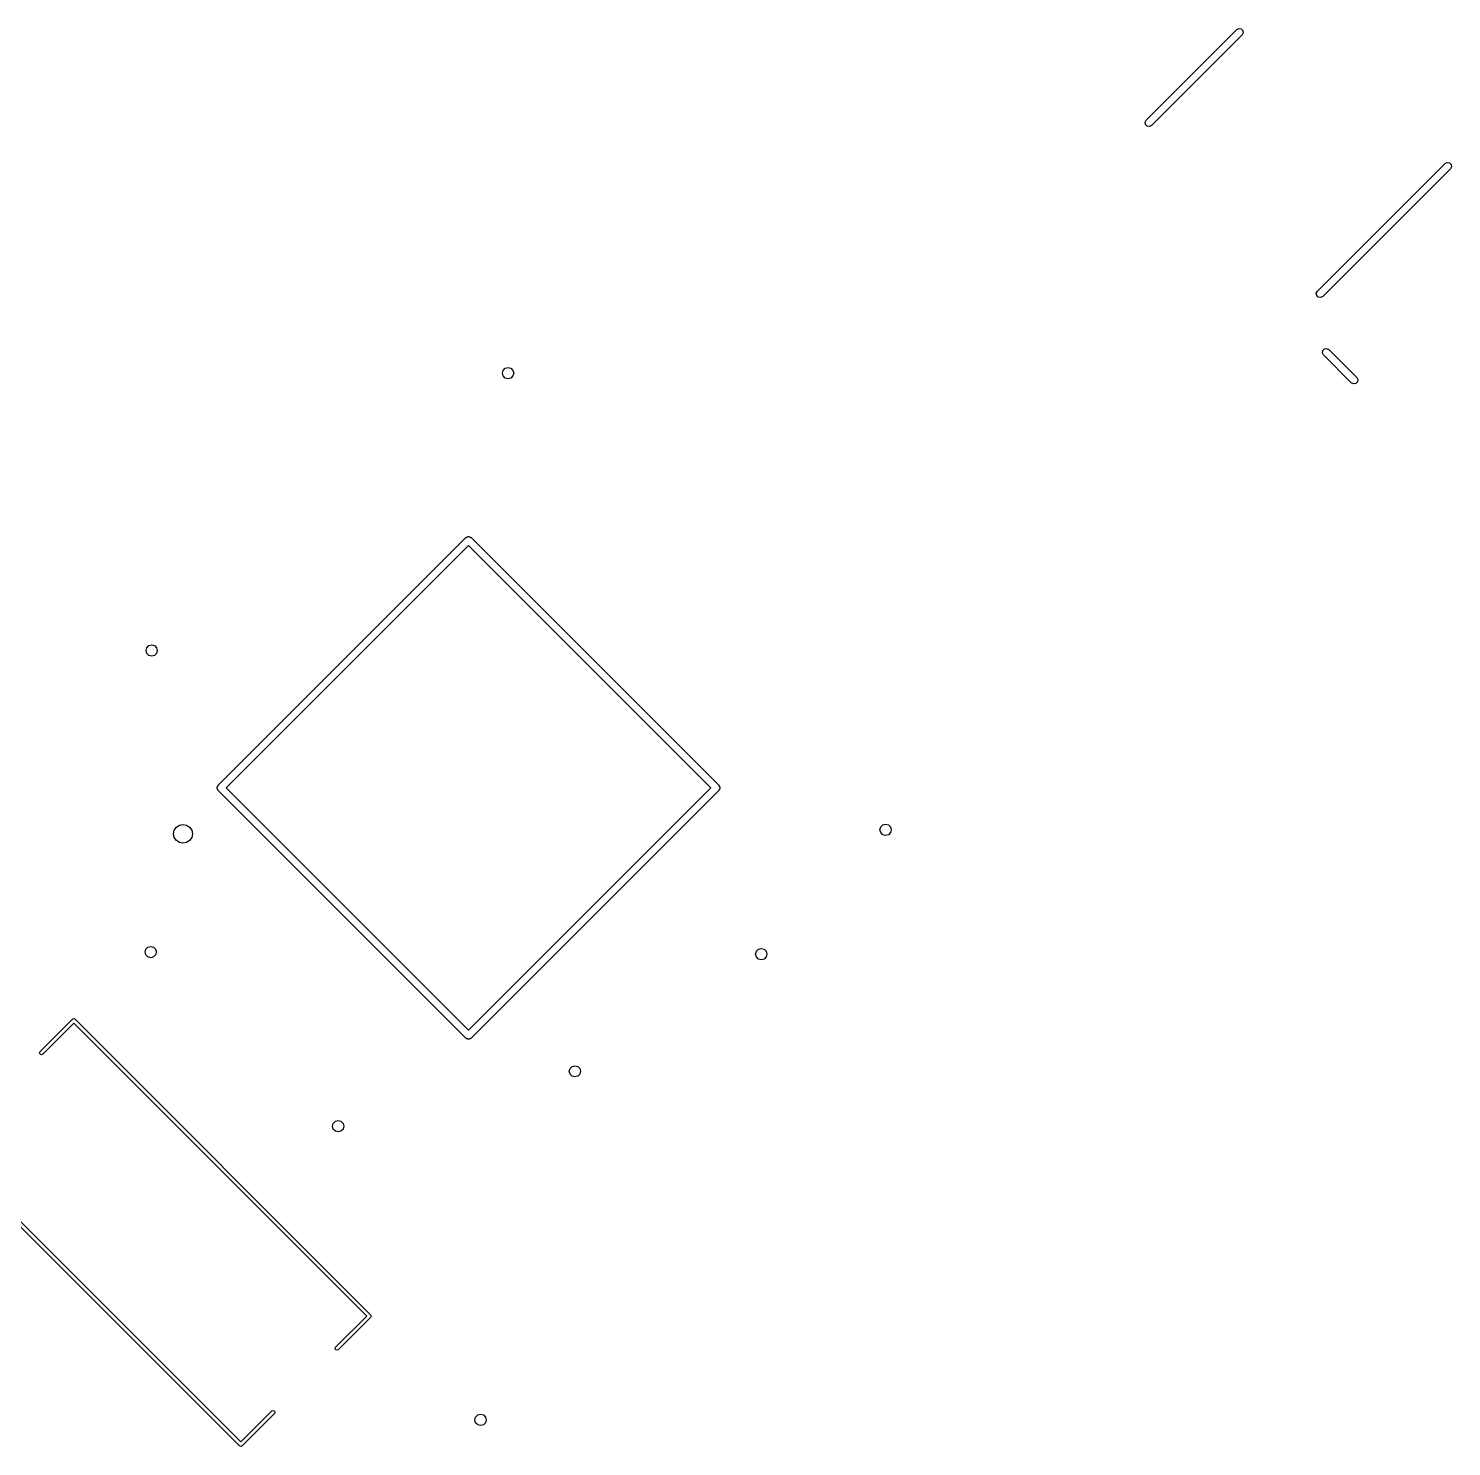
# Model space of a CAD drawing. Extents: x 9 to 342, y 7 to 196.
# Drawn here: x 131.44 to 169.24, y 153.45 to 191.11 of the extents above; entities that cross this region are included whole.
import ezdxf

# ---------------------------------------------------------------- set-up
doc = ezdxf.new("R2010")
doc.units = 0
doc.layers.add('BLACK', color=7, linetype='CONTINUOUS')

msp = doc.modelspace()

# ---------------------------------------------------------------- linework, layer by layer
at = {"layer": 'BLACK', "linetype": 'CONTINUOUS'}
for p, q in [((161.131, 188.68), (163.536, 191.084)), ((163.677, 190.942), (161.273, 188.538)), ((163.536, 191.084), (163.591, 191.112)), ((163.591, 191.112), (163.652, 191.102)), ((163.652, 191.102), (163.695, 191.058)), ((163.705, 190.997), (163.677, 190.942)), ((163.695, 191.058), (163.705, 190.997)), ((161.103, 188.625), (161.131, 188.68)), ((161.113, 188.563), (161.103, 188.625)), ((161.157, 188.52), (161.113, 188.563)), ((161.218, 188.51), (161.157, 188.52)), ((161.273, 188.538), (161.218, 188.51)), ((165.678, 184.133), (169.072, 187.527)), ((169.072, 187.527), (169.127, 187.555)), ((169.127, 187.555), (169.188, 187.545)), ((169.188, 187.545), (169.232, 187.502)), ((169.232, 187.502), (169.242, 187.441)), ((169.214, 187.386), (165.82, 183.991)), ((169.242, 187.441), (169.214, 187.386)), ((165.65, 184.078), (165.678, 184.133)), ((165.66, 184.017), (165.65, 184.078)), ((165.703, 183.973), (165.66, 184.017)), ((165.765, 183.963), (165.703, 183.973)), ((165.82, 183.991), (165.765, 183.963)), ((165.819, 182.557), (165.863, 182.601)), ((165.863, 182.601), (165.924, 182.61)), ((165.924, 182.61), (165.979, 182.582)), ((165.81, 182.496), (165.819, 182.557)), ((165.838, 182.441), (165.81, 182.496)), ((166.58, 181.698), (165.838, 182.441)), ((165.979, 182.582), (166.722, 181.84)), ((144.029, 181.957), (144.049, 182.032)), ((144.049, 181.882), (144.029, 181.957)), ((144.049, 182.032), (144.104, 182.087)), ((144.104, 181.827), (144.049, 181.882)), ((144.104, 182.087), (144.179, 182.107)), ((144.179, 182.107), (144.254, 182.087)), ((144.254, 182.087), (144.309, 182.032)), ((144.309, 181.882), (144.254, 181.827)), ((144.309, 182.032), (144.329, 181.957)), ((144.329, 181.957), (144.309, 181.882)), ((166.722, 181.84), (166.75, 181.785)), ((144.179, 181.807), (144.104, 181.827)), ((144.254, 181.827), (144.179, 181.807)), ((166.635, 181.67), (166.58, 181.698)), ((166.696, 181.68), (166.635, 181.67)), ((166.74, 181.724), (166.696, 181.68)), ((166.75, 181.785), (166.74, 181.724)), ((136.482, 171.013), (143.058, 177.589)), ((143.129, 177.377), (136.694, 170.942)), ((143.058, 177.589), (143.072, 177.596)), ((143.072, 177.596), (143.084, 177.607)), ((143.084, 177.607), (143.099, 177.61)), ((143.099, 177.61), (143.113, 177.617)), ((143.113, 177.617), (143.129, 177.614)), ((143.129, 177.614), (143.145, 177.617)), ((149.564, 170.942), (143.129, 177.377)), ((143.145, 177.617), (143.159, 177.61)), ((143.159, 177.61), (143.174, 177.607)), ((143.174, 177.607), (143.186, 177.596)), ((143.186, 177.596), (143.2, 177.589)), ((143.2, 177.589), (149.776, 171.013)), ((134.563, 174.591), (134.583, 174.666)), ((134.583, 174.666), (134.638, 174.721)), ((134.638, 174.721), (134.713, 174.741)), ((134.713, 174.741), (134.788, 174.721)), ((134.788, 174.721), (134.843, 174.666)), ((134.843, 174.666), (134.863, 174.591)), ((134.583, 174.516), (134.563, 174.591)), ((134.638, 174.461), (134.583, 174.516)), ((134.713, 174.441), (134.638, 174.461)), ((134.788, 174.461), (134.713, 174.441)), ((134.843, 174.516), (134.788, 174.461)), ((134.863, 174.591), (134.843, 174.516)), ((136.454, 170.958), (136.461, 170.972)), ((136.457, 170.942), (136.454, 170.958)), ((136.454, 170.926), (136.457, 170.942)), ((136.461, 170.912), (136.454, 170.926)), ((136.461, 170.972), (136.464, 170.987)), ((136.464, 170.897), (136.461, 170.912)), ((136.464, 170.987), (136.475, 170.999)), ((136.475, 170.885), (136.464, 170.897)), ((136.475, 170.999), (136.482, 171.013)), ((136.482, 170.871), (136.475, 170.885)), ((143.058, 164.295), (136.482, 170.871)), ((136.694, 170.942), (143.129, 164.507)), ((143.129, 164.507), (149.564, 170.942)), ((149.776, 170.871), (143.2, 164.295)), ((149.776, 171.013), (149.783, 170.999)), ((149.783, 170.885), (149.776, 170.871)), ((149.783, 170.999), (149.794, 170.987)), ((149.794, 170.897), (149.783, 170.885)), ((149.794, 170.987), (149.797, 170.972)), ((149.797, 170.912), (149.794, 170.897)), ((149.797, 170.972), (149.804, 170.958)), ((149.804, 170.926), (149.797, 170.912)), ((149.804, 170.958), (149.801, 170.942)), ((149.801, 170.942), (149.804, 170.926)), ((135.295, 169.722), (135.314, 169.818)), ((135.314, 169.818), (135.369, 169.899)), ((135.369, 169.899), (135.45, 169.953)), ((135.45, 169.953), (135.545, 169.972)), ((135.545, 169.972), (135.641, 169.953)), ((135.641, 169.953), (135.722, 169.899)), ((135.722, 169.899), (135.776, 169.818)), ((135.776, 169.818), (135.795, 169.722)), ((154.059, 169.83), (154.079, 169.905)), ((154.079, 169.755), (154.059, 169.83)), ((154.079, 169.905), (154.134, 169.96)), ((154.134, 169.7), (154.079, 169.755)), ((154.134, 169.96), (154.209, 169.98)), ((154.209, 169.98), (154.284, 169.96)), ((154.284, 169.96), (154.339, 169.905)), ((154.339, 169.755), (154.284, 169.7)), ((154.339, 169.905), (154.359, 169.83)), ((154.359, 169.83), (154.339, 169.755)), ((135.314, 169.627), (135.295, 169.722)), ((135.369, 169.545), (135.314, 169.627)), ((135.45, 169.491), (135.369, 169.545)), ((135.545, 169.472), (135.45, 169.491)), ((135.641, 169.491), (135.545, 169.472)), ((135.722, 169.545), (135.641, 169.491)), ((135.776, 169.627), (135.722, 169.545)), ((135.795, 169.722), (135.776, 169.627)), ((154.209, 169.68), (154.134, 169.7)), ((154.284, 169.7), (154.209, 169.68)), ((134.558, 166.657), (134.613, 166.712)), ((134.613, 166.712), (134.688, 166.732)), ((134.688, 166.732), (134.763, 166.712)), ((134.763, 166.712), (134.818, 166.657)), ((134.538, 166.582), (134.558, 166.657)), ((134.558, 166.507), (134.538, 166.582)), ((134.613, 166.452), (134.558, 166.507)), ((134.688, 166.432), (134.613, 166.452)), ((134.763, 166.452), (134.688, 166.432)), ((134.818, 166.507), (134.763, 166.452)), ((134.818, 166.657), (134.838, 166.582)), ((134.838, 166.582), (134.818, 166.507)), ((150.757, 166.528), (150.777, 166.603)), ((150.777, 166.453), (150.757, 166.528)), ((150.777, 166.603), (150.832, 166.658)), ((150.832, 166.398), (150.777, 166.453)), ((150.832, 166.658), (150.907, 166.678)), ((150.907, 166.378), (150.832, 166.398)), ((150.907, 166.678), (150.982, 166.658)), ((150.982, 166.398), (150.907, 166.378)), ((150.982, 166.658), (151.037, 166.603)), ((151.037, 166.453), (150.982, 166.398)), ((151.037, 166.603), (151.057, 166.528)), ((151.057, 166.528), (151.037, 166.453)), ((131.751, 163.941), (132.61, 164.8)), ((132.646, 164.694), (131.822, 163.87)), ((132.61, 164.8), (132.646, 164.815)), ((132.646, 164.815), (132.681, 164.8)), ((140.424, 156.916), (132.646, 164.694)), ((132.681, 164.8), (132.681, 164.8)), ((132.681, 164.8), (140.53, 156.951)), ((143.072, 164.288), (143.058, 164.295)), ((143.084, 164.277), (143.072, 164.288)), ((143.099, 164.274), (143.084, 164.277)), ((143.113, 164.267), (143.099, 164.274)), ((143.129, 164.27), (143.113, 164.267)), ((143.145, 164.267), (143.129, 164.27)), ((143.159, 164.274), (143.145, 164.267)), ((143.174, 164.277), (143.159, 164.274)), ((143.186, 164.288), (143.174, 164.277)), ((143.2, 164.295), (143.186, 164.288)), ((131.736, 163.905), (131.751, 163.941)), ((131.751, 163.87), (131.736, 163.905)), ((131.786, 163.855), (131.751, 163.87)), ((131.822, 163.87), (131.786, 163.855)), ((145.807, 163.415), (145.827, 163.49)), ((145.827, 163.34), (145.807, 163.415)), ((145.827, 163.49), (145.882, 163.545)), ((145.882, 163.285), (145.827, 163.34)), ((145.882, 163.545), (145.957, 163.565)), ((145.957, 163.565), (146.032, 163.545)), ((146.032, 163.545), (146.087, 163.49)), ((146.087, 163.34), (146.032, 163.285)), ((146.087, 163.49), (146.107, 163.415)), ((146.107, 163.415), (146.087, 163.34)), ((145.957, 163.265), (145.882, 163.285)), ((146.032, 163.285), (145.957, 163.265)), ((139.517, 161.958), (139.538, 162.033)), ((139.538, 161.883), (139.517, 161.958)), ((139.538, 162.033), (139.592, 162.087)), ((139.592, 161.828), (139.538, 161.883)), ((139.592, 162.087), (139.667, 162.108)), ((139.667, 161.808), (139.592, 161.828)), ((139.667, 162.108), (139.742, 162.087)), ((139.742, 161.828), (139.667, 161.808)), ((139.742, 162.087), (139.797, 162.033)), ((139.797, 161.883), (139.742, 161.828)), ((139.797, 162.033), (139.817, 161.958)), ((139.817, 161.958), (139.797, 161.883)), ((137.044, 153.465), (129.195, 161.314)), ((129.301, 161.349), (137.079, 153.571)), ((139.6, 156.092), (140.424, 156.916)), ((140.53, 156.88), (139.671, 156.021)), ((140.53, 156.951), (140.53, 156.951)), ((140.53, 156.951), (140.544, 156.916)), ((140.544, 156.916), (140.53, 156.88)), ((139.585, 156.057), (139.6, 156.092)), ((139.6, 156.021), (139.585, 156.057)), ((139.635, 156.007), (139.6, 156.021)), ((139.671, 156.021), (139.635, 156.007)), ((137.079, 153.571), (137.903, 154.395)), ((137.974, 154.324), (137.114, 153.465)), ((137.903, 154.395), (137.938, 154.41)), ((137.938, 154.41), (137.974, 154.395)), ((137.974, 154.395), (137.988, 154.36)), ((137.988, 154.36), (137.974, 154.324)), ((143.299, 154.158), (143.319, 154.233)), ((143.319, 154.233), (143.374, 154.288)), ((143.374, 154.288), (143.449, 154.308)), ((143.449, 154.308), (143.524, 154.288)), ((143.524, 154.288), (143.579, 154.233)), ((143.579, 154.233), (143.599, 154.158)), ((143.319, 154.083), (143.299, 154.158)), ((143.374, 154.028), (143.319, 154.083)), ((143.449, 154.008), (143.374, 154.028)), ((143.524, 154.028), (143.449, 154.008)), ((143.579, 154.083), (143.524, 154.028)), ((143.599, 154.158), (143.579, 154.083)), ((137.079, 153.45), (137.044, 153.465)), ((137.114, 153.465), (137.079, 153.45))]:
    msp.add_line(p, q, dxfattribs=at)

doc.saveas('drawing.dxf')
